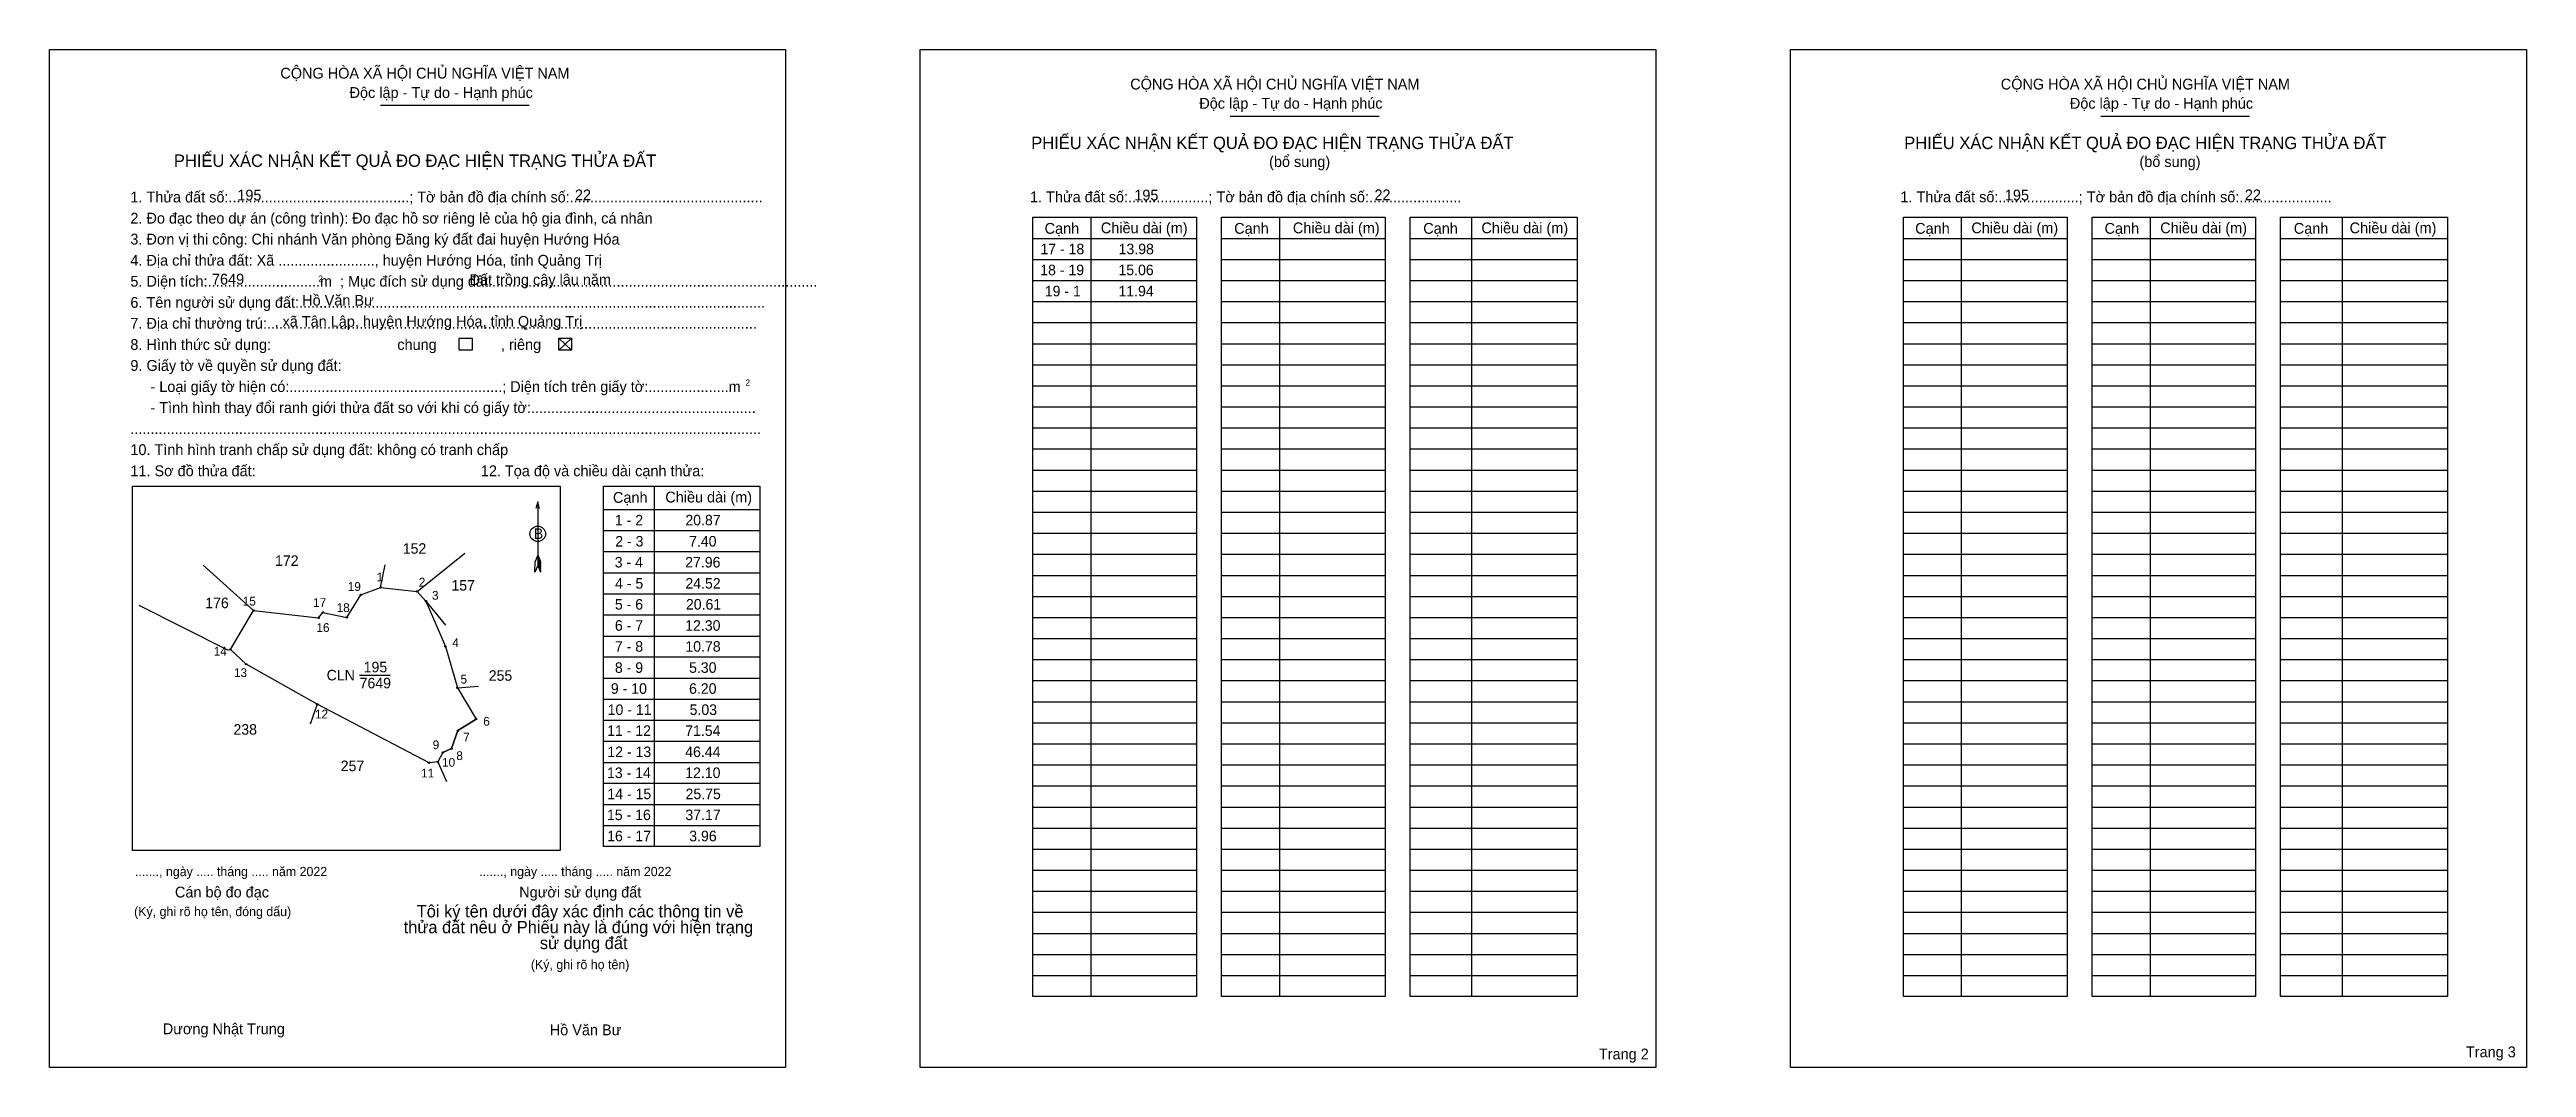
# Model space of a CAD drawing. Extents: x 548458 to 549864, y 1835457 to 1836035.
import ezdxf

# ---------------------------------------------------------------- set-up
doc = ezdxf.new("R2010")
doc.units = 0
for name, color, linetype in [('Level 1', 7, 'Continuous'), ('Level 10', 7, 'Continuous'), ('Level 11', 7, 'Continuous'), ('Level 13', 7, 'Continuous'), ('Level 2', 7, 'Continuous'), ('Level 25', 7, 'Continuous'), ('Level 27', 7, 'Continuous'), ('Level 36', 7, 'Continuous'), ('Level 48', 7, 'Continuous'), ('Level 50', 7, 'Continuous'), ('Level 52', 7, 'Continuous'), ('Level 55', 7, 'Continuous'), ('Level 6', 7, 'Continuous'), ('Level 9', 7, 'Continuous')]:
    doc.layers.add(name, color=color, linetype=linetype)

msp = doc.modelspace()

# ---------------------------------------------------------------- linework, layer by layer
at = {"layer": 'Level 1'}
for p, q in [((548458, 1836035.2), (548458, 1836035.2)), ((548952.1, 1836035.2), (548952.1, 1836035.2)), ((548645.8, 1836003.6), (548730.3, 1836003.6)), ((549128.2, 1835997.4), (549212.6, 1835997.4)), ((549622.2, 1835997.4), (549706.7, 1835997.4)), ((549049.1, 1835940), (549049.1, 1835497.7)), ((549156.1, 1835940), (549156.1, 1835497.7)), ((549265.1, 1835940), (549265.1, 1835497.7)), ((549543.1, 1835940), (549543.1, 1835497.7)), ((549650.2, 1835940), (549650.2, 1835497.7)), ((549759.2, 1835940), (549759.2, 1835497.7)), ((549016.2, 1835928), (549109, 1835928)), ((549123.2, 1835928), (549216.1, 1835928)), ((549230.2, 1835928), (549325.1, 1835928)), ((549510.3, 1835928), (549603.1, 1835928)), ((549617.3, 1835928), (549710.1, 1835928)), ((549724.3, 1835928), (549819.1, 1835928)), ((549016.2, 1835916), (549109, 1835916)), ((549016.2, 1835904.1), (549109, 1835904.1)), ((549123.2, 1835916), (549216.1, 1835916)), ((549123.2, 1835904.1), (549216.1, 1835904.1)), ((549230.2, 1835916), (549325.1, 1835916)), ((549230.2, 1835904.1), (549325.1, 1835904.1)), ((549510.3, 1835916), (549603.1, 1835916)), ((549510.3, 1835904.1), (549603.1, 1835904.1)), ((549617.3, 1835916), (549710.1, 1835916)), ((549617.3, 1835904.1), (549710.1, 1835904.1)), ((549724.3, 1835916), (549819.1, 1835916)), ((549724.3, 1835904.1), (549819.1, 1835904.1)), ((549016.2, 1835892.1), (549109, 1835892.1)), ((549123.2, 1835892.1), (549216.1, 1835892.1)), ((549230.2, 1835892.1), (549325.1, 1835892.1)), ((549510.3, 1835892.1), (549603.1, 1835892.1)), ((549617.3, 1835892.1), (549710.1, 1835892.1)), ((549724.3, 1835892.1), (549819.1, 1835892.1)), ((549016.2, 1835880.2), (549109, 1835880.2)), ((549123.2, 1835880.2), (549216.1, 1835880.2)), ((549230.2, 1835880.2), (549325.1, 1835880.2)), ((549510.3, 1835880.2), (549603.1, 1835880.2)), ((549617.3, 1835880.2), (549710.1, 1835880.2)), ((549724.3, 1835880.2), (549819.1, 1835880.2)), ((548747.1, 1835871.3), (548754.2, 1835864.6)), ((548747.1, 1835864.6), (548754.2, 1835871.3)), ((549016.2, 1835868.2), (549109, 1835868.2)), ((549123.2, 1835868.2), (549216.1, 1835868.2)), ((549230.2, 1835868.2), (549325.1, 1835868.2)), ((549510.3, 1835868.2), (549603.1, 1835868.2)), ((549617.3, 1835868.2), (549710.1, 1835868.2)), ((549724.3, 1835868.2), (549819.1, 1835868.2)), ((549016.2, 1835856.3), (549109, 1835856.3)), ((549123.2, 1835856.3), (549216.1, 1835856.3)), ((549230.2, 1835856.3), (549325.1, 1835856.3)), ((549510.3, 1835856.3), (549603.1, 1835856.3)), ((549617.3, 1835856.3), (549710.1, 1835856.3)), ((549724.3, 1835856.3), (549819.1, 1835856.3)), ((549016.2, 1835844.3), (549109, 1835844.3)), ((549123.2, 1835844.3), (549216.1, 1835844.3)), ((549230.2, 1835844.3), (549325.1, 1835844.3)), ((549510.3, 1835844.3), (549603.1, 1835844.3)), ((549617.3, 1835844.3), (549710.1, 1835844.3)), ((549724.3, 1835844.3), (549819.1, 1835844.3)), ((549016.2, 1835832.4), (549109, 1835832.4)), ((549016.2, 1835820.4), (549109, 1835820.4)), ((549123.2, 1835832.4), (549216.1, 1835832.4)), ((549123.2, 1835820.4), (549216.1, 1835820.4)), ((549230.2, 1835832.4), (549325.1, 1835832.4)), ((549230.2, 1835820.4), (549325.1, 1835820.4)), ((549510.3, 1835832.4), (549603.1, 1835832.4)), ((549510.3, 1835820.4), (549603.1, 1835820.4)), ((549617.3, 1835832.4), (549710.1, 1835832.4)), ((549617.3, 1835820.4), (549710.1, 1835820.4)), ((549724.3, 1835832.4), (549819.1, 1835832.4)), ((549724.3, 1835820.4), (549819.1, 1835820.4)), ((549016.2, 1835808.5), (549109, 1835808.5)), ((549123.2, 1835808.5), (549216.1, 1835808.5)), ((549230.2, 1835808.5), (549325.1, 1835808.5)), ((549510.3, 1835808.5), (549603.1, 1835808.5)), ((549617.3, 1835808.5), (549710.1, 1835808.5)), ((549724.3, 1835808.5), (549819.1, 1835808.5)), ((549016.2, 1835796.5), (549109, 1835796.5)), ((549123.2, 1835796.5), (549216.1, 1835796.5)), ((549230.2, 1835796.5), (549325.1, 1835796.5)), ((549510.3, 1835796.5), (549603.1, 1835796.5)), ((549617.3, 1835796.5), (549710.1, 1835796.5)), ((549724.3, 1835796.5), (549819.1, 1835796.5)), ((548505.1, 1835787.4), (548505.1, 1835787.4)), ((548735.1, 1835778.4), (548735.1, 1835742.3)), ((548801.1, 1835787.4), (548801.1, 1835582.8)), ((549016.2, 1835784.6), (549109, 1835784.6)), ((549123.2, 1835784.6), (549216.1, 1835784.6)), ((549230.2, 1835784.6), (549325.1, 1835784.6)), ((549510.3, 1835784.6), (549603.1, 1835784.6)), ((549617.3, 1835784.6), (549710.1, 1835784.6)), ((549724.3, 1835784.6), (549819.1, 1835784.6)), ((548772.4, 1835774.1), (548861.1, 1835774.1)), ((549016.2, 1835772.6), (549109, 1835772.6)), ((549123.2, 1835772.6), (549216.1, 1835772.6)), ((549230.2, 1835772.6), (549325.1, 1835772.6)), ((549510.3, 1835772.6), (549603.1, 1835772.6)), ((549617.3, 1835772.6), (549710.1, 1835772.6)), ((549724.3, 1835772.6), (549819.1, 1835772.6)), ((548772.4, 1835762.1), (548861.1, 1835762.1)), ((548772.4, 1835750.2), (548861.1, 1835750.2)), ((549016.2, 1835760.6), (549109, 1835760.6)), ((549123.2, 1835760.6), (549216.1, 1835760.6)), ((549230.2, 1835760.6), (549325.1, 1835760.6)), ((549510.3, 1835760.6), (549603.1, 1835760.6)), ((549617.3, 1835760.6), (549710.1, 1835760.6)), ((549724.3, 1835760.6), (549819.1, 1835760.6)), ((548733.5, 1835738.6), (548733.6, 1835744.6)), ((548735.1, 1835742.3), (548733.5, 1835738.6)), ((548735.1, 1835748.2), (548733.6, 1835744.6)), ((548735.1, 1835748.2), (548736.6, 1835744.6)), ((548735.1, 1835747.7), (548736.6, 1835744)), ((548735.1, 1835747.2), (548736.6, 1835743.5)), ((548735.1, 1835746.7), (548736.6, 1835743)), ((548735.1, 1835746.1), (548736.6, 1835742.4)), ((548735.1, 1835745.6), (548736.6, 1835741.9)), ((548735.1, 1835745.1), (548736.6, 1835741.3)), ((548735.1, 1835744.6), (548736.6, 1835740.8)), ((548735.1, 1835744.1), (548736.6, 1835740.3)), ((548735.1, 1835743.6), (548736.6, 1835739.7)), ((548735.1, 1835743), (548736.7, 1835739.2)), ((548735.1, 1835742.3), (548736.7, 1835738.6)), ((548736.7, 1835738.6), (548736.6, 1835744.6)), ((548772.4, 1835738.2), (548861.1, 1835738.2)), ((549016.2, 1835748.7), (549109, 1835748.7)), ((549016.2, 1835736.7), (549109, 1835736.7)), ((549123.2, 1835748.7), (549216.1, 1835748.7)), ((549123.2, 1835736.7), (549216.1, 1835736.7)), ((549230.2, 1835748.7), (549325.1, 1835748.7)), ((549230.2, 1835736.7), (549325.1, 1835736.7)), ((549510.3, 1835748.7), (549603.1, 1835748.7)), ((549510.3, 1835736.7), (549603.1, 1835736.7)), ((549617.3, 1835748.7), (549710.1, 1835748.7)), ((549617.3, 1835736.7), (549710.1, 1835736.7)), ((549724.3, 1835748.7), (549819.1, 1835748.7)), ((549724.3, 1835736.7), (549819.1, 1835736.7)), ((548772.4, 1835726.3), (548861.1, 1835726.3)), ((549016.2, 1835724.8), (549109, 1835724.8)), ((549123.2, 1835724.8), (549216.1, 1835724.8)), ((549230.2, 1835724.8), (549325.1, 1835724.8)), ((549510.3, 1835724.8), (549603.1, 1835724.8)), ((549617.3, 1835724.8), (549710.1, 1835724.8)), ((549724.3, 1835724.8), (549819.1, 1835724.8)), ((548772.4, 1835714.3), (548861.1, 1835714.3)), ((549016.2, 1835712.8), (549109, 1835712.8)), ((549123.2, 1835712.8), (549216.1, 1835712.8)), ((549230.2, 1835712.8), (549325.1, 1835712.8)), ((549510.3, 1835712.8), (549603.1, 1835712.8)), ((549617.3, 1835712.8), (549710.1, 1835712.8)), ((549724.3, 1835712.8), (549819.1, 1835712.8)), ((548772.4, 1835702.3), (548861.1, 1835702.3)), ((549016.2, 1835700.9), (549109, 1835700.9)), ((549123.2, 1835700.9), (549216.1, 1835700.9)), ((549230.2, 1835700.9), (549325.1, 1835700.9)), ((549510.3, 1835700.9), (549603.1, 1835700.9)), ((549617.3, 1835700.9), (549710.1, 1835700.9)), ((549724.3, 1835700.9), (549819.1, 1835700.9)), ((548772.4, 1835690.4), (548861.1, 1835690.4)), ((549016.2, 1835688.9), (549109, 1835688.9)), ((549123.2, 1835688.9), (549216.1, 1835688.9)), ((549230.2, 1835688.9), (549325.1, 1835688.9)), ((549510.3, 1835688.9), (549603.1, 1835688.9)), ((549617.3, 1835688.9), (549710.1, 1835688.9)), ((549724.3, 1835688.9), (549819.1, 1835688.9)), ((548772.4, 1835678.4), (548861.1, 1835678.4)), ((548772.4, 1835666.5), (548861.1, 1835666.5)), ((549016.2, 1835677), (549109, 1835677)), ((549123.2, 1835677), (549216.1, 1835677)), ((549230.2, 1835677), (549325.1, 1835677)), ((549510.3, 1835677), (549603.1, 1835677)), ((549617.3, 1835677), (549710.1, 1835677)), ((549724.3, 1835677), (549819.1, 1835677)), ((548772.4, 1835654.5), (548861.1, 1835654.5)), ((549016.2, 1835665), (549109, 1835665)), ((549016.2, 1835653.1), (549109, 1835653.1)), ((549123.2, 1835665), (549216.1, 1835665)), ((549123.2, 1835653.1), (549216.1, 1835653.1)), ((549230.2, 1835665), (549325.1, 1835665)), ((549230.2, 1835653.1), (549325.1, 1835653.1)), ((549510.3, 1835665), (549603.1, 1835665)), ((549510.3, 1835653.1), (549603.1, 1835653.1)), ((549617.3, 1835665), (549710.1, 1835665)), ((549617.3, 1835653.1), (549710.1, 1835653.1)), ((549724.3, 1835665), (549819.1, 1835665)), ((549724.3, 1835653.1), (549819.1, 1835653.1)), ((548772.4, 1835642.6), (548861.1, 1835642.6)), ((549016.2, 1835641.1), (549109, 1835641.1)), ((549123.2, 1835641.1), (549216.1, 1835641.1)), ((549230.2, 1835641.1), (549325.1, 1835641.1)), ((549510.3, 1835641.1), (549603.1, 1835641.1)), ((549617.3, 1835641.1), (549710.1, 1835641.1)), ((549724.3, 1835641.1), (549819.1, 1835641.1)), ((548772.4, 1835630.6), (548861.1, 1835630.6)), ((549016.2, 1835629.2), (549109, 1835629.2)), ((549123.2, 1835629.2), (549216.1, 1835629.2)), ((549230.2, 1835629.2), (549325.1, 1835629.2)), ((549510.3, 1835629.2), (549603.1, 1835629.2)), ((549617.3, 1835629.2), (549710.1, 1835629.2)), ((549724.3, 1835629.2), (549819.1, 1835629.2)), ((548772.4, 1835618.7), (548861.1, 1835618.7)), ((549016.2, 1835617.2), (549109, 1835617.2)), ((549123.2, 1835617.2), (549216.1, 1835617.2)), ((549230.2, 1835617.2), (549325.1, 1835617.2)), ((549510.3, 1835617.2), (549603.1, 1835617.2)), ((549617.3, 1835617.2), (549710.1, 1835617.2)), ((549724.3, 1835617.2), (549819.1, 1835617.2)), ((548772.4, 1835606.7), (548861.1, 1835606.7)), ((548772.4, 1835594.8), (548861.1, 1835594.8)), ((549016.2, 1835605.2), (549109, 1835605.2)), ((549123.2, 1835605.2), (549216.1, 1835605.2)), ((549230.2, 1835605.2), (549325.1, 1835605.2)), ((549510.3, 1835605.2), (549603.1, 1835605.2)), ((549617.3, 1835605.2), (549710.1, 1835605.2)), ((549724.3, 1835605.2), (549819.1, 1835605.2)), ((549016.2, 1835593.3), (549109, 1835593.3)), ((549016.2, 1835581.3), (549109, 1835581.3)), ((549123.2, 1835593.3), (549216.1, 1835593.3)), ((549123.2, 1835581.3), (549216.1, 1835581.3)), ((549230.2, 1835593.3), (549325.1, 1835593.3)), ((549230.2, 1835581.3), (549325.1, 1835581.3)), ((549510.3, 1835593.3), (549603.1, 1835593.3)), ((549510.3, 1835581.3), (549603.1, 1835581.3)), ((549617.3, 1835593.3), (549710.1, 1835593.3)), ((549617.3, 1835581.3), (549710.1, 1835581.3)), ((549724.3, 1835593.3), (549819.1, 1835593.3)), ((549724.3, 1835581.3), (549819.1, 1835581.3)), ((548747.9, 1835580.5), (548747.9, 1835580.5)), ((549016.2, 1835569.4), (549109, 1835569.4)), ((549123.2, 1835569.4), (549216.1, 1835569.4)), ((549230.2, 1835569.4), (549325.1, 1835569.4)), ((549510.3, 1835569.4), (549603.1, 1835569.4)), ((549617.3, 1835569.4), (549710.1, 1835569.4)), ((549724.3, 1835569.4), (549819.1, 1835569.4)), ((549016.2, 1835557.4), (549109, 1835557.4)), ((549123.2, 1835557.4), (549216.1, 1835557.4)), ((549230.2, 1835557.4), (549325.1, 1835557.4)), ((549510.3, 1835557.4), (549603.1, 1835557.4)), ((549617.3, 1835557.4), (549710.1, 1835557.4)), ((549724.3, 1835557.4), (549819.1, 1835557.4)), ((549016.2, 1835545.5), (549109, 1835545.5)), ((549123.2, 1835545.5), (549216.1, 1835545.5)), ((549230.2, 1835545.5), (549325.1, 1835545.5)), ((549510.3, 1835545.5), (549603.1, 1835545.5)), ((549617.3, 1835545.5), (549710.1, 1835545.5)), ((549724.3, 1835545.5), (549819.1, 1835545.5)), ((549016.2, 1835533.5), (549109, 1835533.5)), ((549123.2, 1835533.5), (549216.1, 1835533.5)), ((549230.2, 1835533.5), (549325.1, 1835533.5)), ((549510.3, 1835533.5), (549603.1, 1835533.5)), ((549617.3, 1835533.5), (549710.1, 1835533.5)), ((549724.3, 1835533.5), (549819.1, 1835533.5)), ((549016.2, 1835521.6), (549109, 1835521.6)), ((549123.2, 1835521.6), (549216.1, 1835521.6)), ((549230.2, 1835521.6), (549325.1, 1835521.6)), ((549510.3, 1835521.6), (549603.1, 1835521.6)), ((549617.3, 1835521.6), (549710.1, 1835521.6)), ((549724.3, 1835521.6), (549819.1, 1835521.6)), ((549016.2, 1835509.6), (549109, 1835509.6)), ((549123.2, 1835509.6), (549216.1, 1835509.6)), ((549230.2, 1835509.6), (549325.1, 1835509.6)), ((549510.3, 1835509.6), (549603.1, 1835509.6)), ((549617.3, 1835509.6), (549710.1, 1835509.6)), ((549724.3, 1835509.6), (549819.1, 1835509.6)), ((548875.7, 1835457.4), (548875.7, 1835457.4)), ((549369.8, 1835457.4), (549369.8, 1835457.4))]:
    msp.add_line(p, q, dxfattribs=at)
for points in [[(549016.2, 1835940), (549109, 1835940), (549109, 1835497.7), (549016.2, 1835497.7)], [(549123.2, 1835940), (549216.1, 1835940), (549216.1, 1835497.7), (549123.2, 1835497.7)], [(549230.2, 1835940), (549325.1, 1835940), (549325.1, 1835497.7), (549230.2, 1835497.7)], [(549510.3, 1835940), (549603.1, 1835940), (549603.1, 1835497.7), (549510.3, 1835497.7)], [(549617.3, 1835940), (549710.1, 1835940), (549710.1, 1835497.7), (549617.3, 1835497.7)], [(549724.3, 1835940), (549819.1, 1835940), (549819.1, 1835497.7), (549724.3, 1835497.7)], [(548505.1, 1835787.4), (548747.9, 1835787.4), (548747.9, 1835580.5), (548505.1, 1835580.5)], [(548772.4, 1835787.4), (548861.1, 1835787.4), (548861.1, 1835582.8), (548772.4, 1835582.8)]]:
    msp.add_lwpolyline(points, close=True, dxfattribs=at)
msp.add_lwpolyline([(548736.1, 1835774.6), (548735.1, 1835778.4), (548734, 1835774.6)], dxfattribs=at)
msp.add_circle((548735.1, 1835760.3), 4.41, dxfattribs=at)
at = {"layer": 'Level 10'}
msp.add_lwpolyline([(548560.7, 1835694.6), (548573.8, 1835716.7), (548610.7, 1835712.6), (548613.2, 1835715.7), (548626.8, 1835712.9), (548634.7, 1835725.7), (548645.9, 1835729.9), (548666.6, 1835727.6), (548671.6, 1835722.1), (548682.7, 1835696.4), (548689.5, 1835672.9), (548700.1, 1835655.2), (548689.8, 1835648.6), (548686.2, 1835638.4), (548681.3, 1835636.2), (548678.4, 1835630.8), (548673.4, 1835630.4), (548610, 1835663.6), (548569.6, 1835686.4)], close=True, dxfattribs=at)
at = {"layer": 'Level 11'}
for centre in [(548634.7, 1835725.7), (548645.9, 1835729.9), (548666.6, 1835727.6), (548671.6, 1835722.1), (548573.8, 1835716.7), (548610.7, 1835712.6), (548613.2, 1835715.7), (548626.8, 1835712.9), (548560.7, 1835694.6), (548560.7, 1835694.6), (548682.7, 1835696.4), (548569.6, 1835686.4), (548689.5, 1835672.9), (548610, 1835663.6), (548700.1, 1835655.2), (548686.2, 1835638.4), (548689.8, 1835648.6), (548673.4, 1835630.4), (548678.4, 1835630.8), (548681.3, 1835636.2)]:
    msp.add_circle(centre, 0.398, dxfattribs=at)
at = {"layer": 'Level 2'}
for points in [[(548458, 1836035.2), (548875.7, 1836035.2), (548875.7, 1835457.4), (548458, 1835457.4)], [(548952.1, 1836035.2), (549369.8, 1836035.2), (549369.8, 1835457.4), (548952.1, 1835457.4)], [(549446.1, 1836035.2), (549863.9, 1836035.2), (549863.9, 1835457.4), (549446.1, 1835457.4)]]:
    msp.add_lwpolyline(points, close=True, dxfattribs=at)
at = {"layer": 'Level 25'}
for p, q in [((548613.2, 1835715.7), (548626.8, 1835712.9)), ((548569.6, 1835686.4), (548560.7, 1835694.6)), ((548673.4, 1835630.4), (548610, 1835663.6)), ((548689.8, 1835648.6), (548700.1, 1835655.2)), ((548681.3, 1835636.2), (548686.2, 1835638.4)), ((548686.2, 1835638.4), (548689.8, 1835648.6)), ((548678.4, 1835630.8), (548673.4, 1835630.4))]:
    msp.add_line(p, q, dxfattribs=at)
at = {"layer": 'Level 27'}
for p, q in [((548689.5, 1835672.9), (548701.4, 1835673.9)), ((548610, 1835663.6), (548606, 1835652.3)), ((548678.4, 1835630.8), (548683.3, 1835619.8))]:
    msp.add_line(p, q, dxfattribs=at)
at = {"layer": 'Level 50'}
for points in [[(548690.6, 1835871.3), (548697.8, 1835871.3), (548697.8, 1835864.6), (548690.6, 1835864.6)], [(548747.1, 1835871.3), (548754.2, 1835871.3), (548754.2, 1835864.6), (548747.1, 1835864.6)]]:
    msp.add_lwpolyline(points, close=True, dxfattribs=at)
at = {"layer": 'Level 9'}
for p, q in [((548666.6, 1835727.6), (548693.8, 1835749.4)), ((548573.8, 1835716.7), (548545.2, 1835742.5)), ((548645.9, 1835729.9), (548648.6, 1835742.7)), ((548671.6, 1835722.1), (548682.7, 1835708.4)), ((548559.3, 1835694.2), (548508.8, 1835719.6)), ((548560.7, 1835694.6), (548559.3, 1835694.2)), ((548634, 1835680.1), (548651.3, 1835680.1))]:
    msp.add_line(p, q, dxfattribs=at)

# ---------------------------------------------------------------- texts
at = {"layer": 'Level 1'}
for s, height, p in [('CỘNG HÒA XÃ HỘI CHỦ NGHĨA VIỆT NAM', 6.136, (548589, 1836018.7)), ('CỘNG HÒA XÃ HỘI CHỦ NGHĨA VIỆT NAM', 6.136, (549071.4, 1836012.5)), ('CỘNG HÒA XÃ HỘI CHỦ NGHĨA VIỆT NAM', 6.136, (549565.5, 1836012.5)), ('Độc lập - Tự do - Hạnh phúc', 6.136, (548628.3, 1836007.7)), ('Độc lập - Tự do - Hạnh phúc', 6.136, (549110.6, 1836001.6)), ('Độc lập - Tự do - Hạnh phúc', 6.136, (549604.7, 1836001.6)), ('PHIẾU XÁC NHẬN KẾT QUẢ ĐO ĐẠC HIỆN TRẠNG THỬA ĐẤT', 7.013, (548528.6, 1835968.6)), ('PHIẾU XÁC NHẬN KẾT QUẢ ĐO ĐẠC HIỆN TRẠNG THỬA ĐẤT', 7.013, (549015.2, 1835978.7)), ('(bổ sung)', 6.14, (549150.2, 1835968.5)), ('PHIẾU XÁC NHẬN KẾT QUẢ ĐO ĐẠC HIỆN TRẠNG THỬA ĐẤT', 7.013, (549510.7, 1835978.7)), ('(bổ sung)', 6.14, (549644.2, 1835968.5)), ('1. Thửa đất số:.............................................; Tờ bản đồ địa chính số:................................................', 6.1359, (548503.9, 1835948.4)), ('1. Thửa đất số:....................; Tờ bản đồ địa chính số:.......................', 6.136, (549014.5, 1835948.5)), ('1. Thửa đất số:....................; Tờ bản đồ địa chính số:.......................', 6.136, (549508.5, 1835948.5)), ('2. Đo đạc theo dự án (công trình): Đo đạc hồ sơ riêng lẻ của hộ gia đình, cá nhân', 6.136, (548503.9, 1835936.4)), ('Cạnh', 6.14, (549022.8, 1835930.6)), ('Chiều dài (m)', 6.136, (549054.7, 1835930.9)), ('Cạnh', 6.14, (549130.4, 1835930.6)), ('Chiều dài (m)', 6.136, (549163.7, 1835930.9)), ('Cạnh', 6.14, (549237.7, 1835930.6)), ('Chiều dài (m)', 6.136, (549270.7, 1835930.9)), ('Cạnh', 6.14, (549516.9, 1835930.6)), ('Chiều dài (m)', 6.136, (549548.8, 1835930.9)), ('Cạnh', 6.14, (549624.4, 1835930.6)), ('Chiều dài (m)', 6.136, (549656, 1835930.9)), ('Cạnh', 6.14, (549731.8, 1835930.6)), ('Chiều dài (m)', 6.136, (549763.5, 1835930.9)), ('4. Địa chỉ thửa đất: Xã ........................, huyện Hướng Hóa, tỉnh Quảng Trị', 6.136, (548503.9, 1835912.5)), ('3. Đơn vị thi công: Chi nhánh Văn phòng Đăng ký đất đai huyện Hướng Hóa', 6.136, (548503.9, 1835924.5)), ('5. Diện tích:............................m  ; Mục đích sử dụng đất:.................................................................................', 6.1359, (548503.9, 1835900.6)), ('2', 3.51, (548610.6, 1835903.4)), ('6. Tên người sử dụng đất:....................................................................................................................', 6.1359, (548503.9, 1835888.6)), ('7. Địa chỉ thường trú:..........................................................................................................................', 6.1359, (548503.9, 1835876.7)), ('chung                , riêng', 6.136, (548655.4, 1835864.7)), ('9. Giấy tờ về quyền sử dụng đất:', 6.136, (548503.9, 1835852.8)), ('2', 3.51, (548853, 1835844.4)), ('     - Loại giấy tờ hiện có:.....................................................; Diện tích trên giấy tờ:....................m', 6.1359, (548503.9, 1835840.8)), ('     - Tình hình thay đổi ranh giới thửa đất so với khi có giấy tờ:........................................................', 6.1359, (548503.9, 1835828.9)), ('10. Tình hình tranh chấp sử dụng đất: không có tranh chấp', 6.136, (548503.9, 1835805)), ('.............................................................................................................................................................', 6.1359, (548503.9, 1835816.9)), ('11. Sơ đồ thửa đất:', 6.136, (548503.9, 1835793)), ('12. Tọa độ và chiều dài cạnh thửa:', 6.136, (548702.8, 1835793)), ('Cạnh', 6.14, (548777.8, 1835777.9)), ('Chiều dài (m)', 6.136, (548807.5, 1835778.1)), ('B', 5.98, (548732.9, 1835757.4)), ('......., ngày ..... tháng ..... năm 2022', 5.26, (548506.5, 1835566)), ('......., ngày ..... tháng ..... năm 2022', 5.26, (548701.9, 1835566)), ('Cán bộ đo đạc', 6.136, (548529.2, 1835553.9)), ('Người sử dụng đất', 6.136, (548724.6, 1835553.9)), ('(Ký, ghi rõ họ tên, đóng dấu)', 5.26, (548506, 1835543.3)), ('thửa đất nêu ở Phiếu này là đúng với hiện trạng', 6.973, (548659, 1835533.6)), ('Tôi ký tên dưới đây xác định các thông tin về', 6.973, (548666.4, 1835542.6)), ('sử dụng đất', 6.973, (548736.3, 1835524.6)), ('(Ký, ghi rõ họ tên)', 5.26, (548731.2, 1835513.2)), ('Dương Nhật Trung', 6.136, (548522.3, 1835476.3)), ('Trang 2', 6.14, (549337.4, 1835462)), ('Trang 3', 6.14, (549829.5, 1835463.2))]:
    msp.add_text(s, height=height, dxfattribs=at).set_placement(p)
at = {"layer": 'Level 13'}
for s, p in [('CLN', (548615.3, 1835677.1)), ('195', (548636.3, 1835681.7)), ('7649', (548634, 1835672.6))]:
    msp.add_text(s, height=5.98, dxfattribs=at).set_placement(p)
at = {"layer": 'Level 36'}
for s, p in [('152', (548658.5, 1835749)), ('172', (548586, 1835742.1)), ('176', (548546.4, 1835718.1)), ('157', (548686.1, 1835728.1)), ('255', (548707.3, 1835676.9)), ('238', (548562.4, 1835646.3)), ('257', (548623.3, 1835625.6))]:
    msp.add_text(s, height=5.98, dxfattribs=at).set_placement(p)
at = {"layer": 'Level 48'}
msp.add_text('8. Hình thức sử dụng:', height=6.136, dxfattribs=at).set_placement((548503.9, 1835864.7))
at = {"layer": 'Level 52'}
for s, p in [('17 - 18', (549020.4, 1835919)), ('13.98', (549064.8, 1835919)), ('18 - 19', (549020.3, 1835907.1)), ('15.06', (549064.7, 1835907.1)), ('19 - 1', (549022.9, 1835895.1)), ('11.94', (549064.7, 1835895.1)), ('1 - 2', (548778.9, 1835765.1)), ('20.87', (548818.9, 1835765.1)), ('2 - 3', (548779.1, 1835753.1)), ('7.40', (548821, 1835753.1)), ('3 - 4', (548778.8, 1835741.2)), ('27.96', (548818.8, 1835741.2)), ('4 - 5', (548779, 1835729.2)), ('5 - 6', (548778.9, 1835717.3)), ('24.52', (548818.9, 1835729.2)), ('20.61', (548819.2, 1835717.3)), ('6 - 7', (548778.9, 1835705.3)), ('12.30', (548818.8, 1835705.3)), ('7 - 8', (548778.9, 1835693.4)), ('10.78', (548818.9, 1835693.4)), ('8 - 9', (548778.9, 1835681.4)), ('5.30', (548821, 1835681.4)), ('9 - 10', (548776.6, 1835669.5)), ('6.20', (548821, 1835669.5)), ('11 - 12', (548774.5, 1835645.6)), ('10 - 11', (548774.8, 1835657.5)), ('71.54', (548818.8, 1835645.6)), ('5.03', (548821.3, 1835657.5)), ('12 - 13', (548774.6, 1835633.6)), ('46.44', (548818.8, 1835633.6)), ('13 - 14', (548774.4, 1835621.7)), ('12.10', (548818.8, 1835621.7)), ('14 - 15', (548774.6, 1835609.7)), ('25.75', (548819, 1835609.7)), ('15 - 16', (548774.4, 1835597.8)), ('37.17', (548818.9, 1835597.8)), ('16 - 17', (548774.5, 1835585.8)), ('3.96', (548821.1, 1835585.8))]:
    msp.add_text(s, height=5.98, dxfattribs=at).set_placement(p)
at = {"layer": 'Level 55'}
for s, p in [('19', (548634.5, 1835725.7)), ('1', (548645.8, 1835729.9)), ('2', (548666.5, 1835727.6)), ('3', (548671.5, 1835722.1)), ('15', (548573.7, 1835716.7)), ('16', (548610.6, 1835712.6)), ('17', (548613, 1835715.7)), ('18', (548626.7, 1835712.9)), ('14', (548560.5, 1835694.6)), ('4', (548682.6, 1835696.4)), ('13', (548569.4, 1835686.4)), ('5', (548689.4, 1835672.9)), ('12', (548609.9, 1835663.6)), ('6', (548700, 1835655.2)), ('8', (548686.1, 1835638.4)), ('7', (548689.7, 1835648.6)), ('11', (548673.3, 1835630.4)), ('10', (548678.3, 1835630.8)), ('9', (548681.3, 1835636.2))]:
    msp.add_text(s, height=0.199, dxfattribs=at).set_placement(p)
at = {"layer": 'Level 6'}
for s, height, p in [('195', 6.14, (548564.6, 1835949.5)), ('22', 6.14, (548756.2, 1835949.6)), ('195', 6.14, (549073.7, 1835949.5)), ('22', 6.14, (549210, 1835949.6)), ('195', 6.14, (549567.8, 1835949.5)), ('22', 6.14, (549704, 1835949.6)), ('7649', 6.14, (548550.2, 1835901.8)), ('Đất trồng cây lâu năm', 6.136, (548696.4, 1835901.5)), ('Hồ Văn Bư', 6.14, (548601.4, 1835889.8)), (', xã Tân Lập, huyện Hướng Hóa, tỉnh Quảng Trị', 6.136, (548585.7, 1835877.8)), ('Hồ Văn Bư', 6.14, (548741.9, 1835475.7))]:
    msp.add_text(s, height=height, dxfattribs=at).set_placement(p)
at = {"layer": 'Level 9'}
for s, p in [('1', (548643.7, 1835733.3)), ('2', (548667.6, 1835730.4)), ('15', (548567.7, 1835719.6)), ('17', (548607.6, 1835718.8)), ('19', (548627.3, 1835727.9)), ('3', (548675.1, 1835722.9)), ('16', (548609.5, 1835704.6)), ('18', (548621, 1835715.9)), ('14', (548551.2, 1835691.2)), ('4', (548686.6, 1835696)), ('13', (548562.7, 1835679)), ('5', (548691.3, 1835675.3)), ('12', (548608.7, 1835655.5)), ('6', (548704.2, 1835651.4)), ('9', (548675.5, 1835638.1)), ('8', (548688.9, 1835631.9)), ('7', (548692.8, 1835642.4)), ('11', (548668.9, 1835622)), ('10', (548680.8, 1835628.1))]:
    msp.add_text(s, height=4.98, dxfattribs=at).set_placement(p)

doc.saveas('drawing.dxf')
